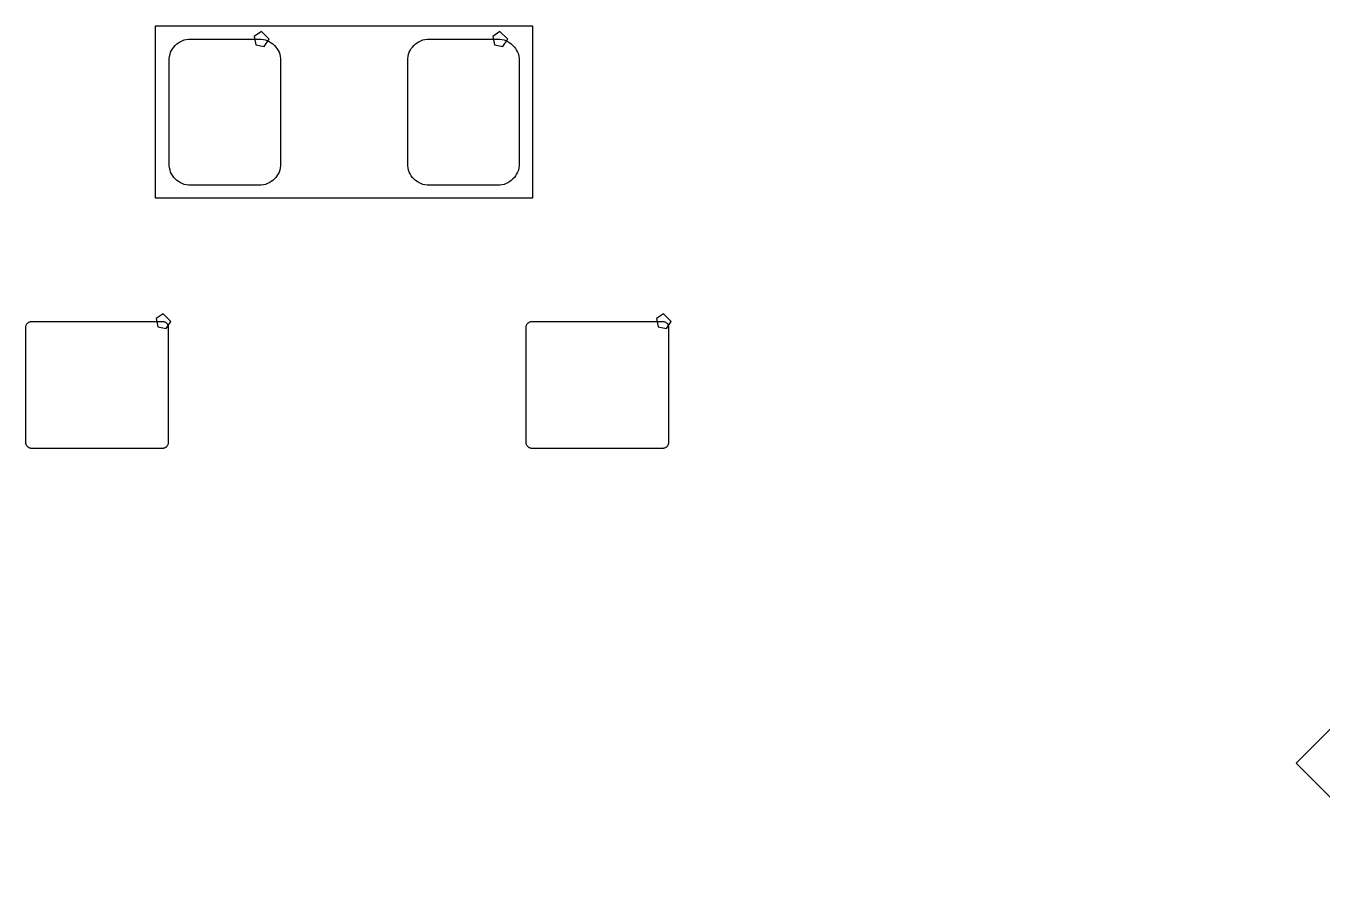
# Model space of a CAD drawing. Extents: x 114 to 258, y 8 to 198.
# Drawn here: x 164.98 to 181.82, y 138.74 to 149.95 of the extents above; entities that cross this region are included whole.
import ezdxf

# ---------------------------------------------------------------- set-up
doc = ezdxf.new("R2010")
doc.units = 0

msp = doc.modelspace()

# ---------------------------------------------------------------- linework, layer by layer
at = {"layer": 'Layer 1', "color": 7}
for points in [[(166.65702, 147.70842), (166.65702, 149.9487)], [(166.65702, 149.9487), (171.55922, 149.9487)], [(171.55922, 149.9487), (171.55922, 147.70842)], [(166.9161, 149.6947), (166.93642, 149.71502)], [(166.93642, 149.71502), (166.95928, 149.73026)], [(166.95928, 149.73026), (166.98214, 149.7455)], [(166.98214, 149.7455), (167.00754, 149.75566)], [(167.00754, 149.75566), (167.03294, 149.76582)], [(167.03294, 149.76582), (167.05834, 149.7709)], [(167.05834, 149.7709), (167.08628, 149.77598)], [(167.08628, 149.77598), (167.11422, 149.77852)], [(167.11422, 149.77852), (168.00576, 149.77852)], [(168.034716, 149.874964), (167.942328, 149.813232), (167.964005, 149.704253), (168.072984, 149.682576), (168.134716, 149.774964), (168.034716, 149.874964), (168.034716, 149.874964)], [(168.00576, 149.77852), (168.0337, 149.77598)], [(168.0337, 149.77598), (168.06164, 149.7709)], [(168.06164, 149.7709), (168.08704, 149.76582)], [(168.08704, 149.76582), (168.11244, 149.75566)], [(168.11244, 149.75566), (168.13784, 149.7455)], [(168.13784, 149.7455), (168.1607, 149.73026)], [(168.1607, 149.73026), (168.18356, 149.71502)], [(168.18356, 149.71502), (168.20388, 149.6947)], [(170.01744, 149.6947), (170.03776, 149.71502)], [(170.03776, 149.71502), (170.05808, 149.73026)], [(170.05808, 149.73026), (170.08348, 149.7455)], [(170.08348, 149.7455), (170.10634, 149.75566)], [(170.10634, 149.75566), (170.13428, 149.76582)], [(170.13428, 149.76582), (170.15968, 149.7709)], [(170.15968, 149.7709), (170.18762, 149.77598)], [(170.18762, 149.77598), (170.21302, 149.77852)], [(170.21302, 149.77852), (171.1071, 149.77852)], [(171.134786, 149.874964), (171.042398, 149.813232), (171.064075, 149.704253), (171.173054, 149.682576), (171.234786, 149.774964), (171.134786, 149.874964), (171.134786, 149.874964)], [(171.1071, 149.77852), (171.1325, 149.77598)], [(171.1325, 149.77598), (171.16044, 149.7709)], [(171.16044, 149.7709), (171.18838, 149.76582)], [(171.18838, 149.76582), (171.21378, 149.75566)], [(171.21378, 149.75566), (171.23664, 149.7455)], [(171.23664, 149.7455), (171.26204, 149.73026)], [(171.26204, 149.73026), (171.28236, 149.71502)], [(171.28236, 149.71502), (171.30268, 149.6947)], [(166.83736, 149.52706), (166.8399, 149.55246)], [(166.8399, 149.55246), (166.84752, 149.5804)], [(166.84752, 149.5804), (166.85514, 149.6058)], [(166.85514, 149.6058), (166.86784, 149.6312)], [(166.86784, 149.6312), (166.88308, 149.65406)], [(166.88308, 149.65406), (166.89832, 149.67438)], [(166.89832, 149.67438), (166.9161, 149.6947)], [(168.20388, 149.6947), (168.22166, 149.67438)], [(168.22166, 149.67438), (168.2369, 149.65406)], [(168.2369, 149.65406), (168.25214, 149.6312)], [(168.25214, 149.6312), (168.26484, 149.6058)], [(168.26484, 149.6058), (168.27246, 149.5804)], [(168.27246, 149.5804), (168.28008, 149.55246)], [(168.28008, 149.55246), (168.28262, 149.52706)], [(169.93616, 149.52706), (169.94124, 149.55246)], [(169.94124, 149.55246), (169.94632, 149.5804)], [(169.94632, 149.5804), (169.95648, 149.6058)], [(169.95648, 149.6058), (169.96918, 149.6312)], [(169.96918, 149.6312), (169.98188, 149.65406)], [(169.98188, 149.65406), (169.99966, 149.67438)], [(169.99966, 149.67438), (170.01744, 149.6947)], [(171.30268, 149.6947), (171.323, 149.67438)], [(171.323, 149.67438), (171.33824, 149.65406)], [(171.33824, 149.65406), (171.35094, 149.6312)], [(171.35094, 149.6312), (171.36364, 149.6058)], [(171.36364, 149.6058), (171.3738, 149.5804)], [(171.3738, 149.5804), (171.37888, 149.55246)], [(171.37888, 149.55246), (171.38396, 149.52706)], [(166.83482, 149.49912), (166.83736, 149.52706)], [(166.83482, 148.15546), (166.83482, 149.49912)], [(168.28262, 149.52706), (168.28516, 149.49912)], [(168.28516, 149.49912), (168.28516, 148.15546)], [(169.93616, 149.49912), (169.93616, 149.52706)], [(169.93616, 148.15546), (169.93616, 149.49912)], [(171.38396, 149.52706), (171.38396, 149.49912)], [(171.38396, 149.49912), (171.38396, 148.15546)], [(166.83736, 148.13006), (166.83482, 148.15546)], [(166.8399, 148.10212), (166.83736, 148.13006)], [(166.84752, 148.07418), (166.8399, 148.10212)], [(166.85514, 148.04878), (166.84752, 148.07418)], [(166.86784, 148.02592), (166.85514, 148.04878)], [(168.26484, 148.04878), (168.25214, 148.02592)], [(168.27246, 148.07418), (168.26484, 148.04878)], [(168.28008, 148.10212), (168.27246, 148.07418)], [(168.28262, 148.13006), (168.28008, 148.10212)], [(168.28516, 148.15546), (168.28262, 148.13006)], [(169.93616, 148.13006), (169.93616, 148.15546)], [(169.94124, 148.10212), (169.93616, 148.13006)], [(169.94632, 148.07418), (169.94124, 148.10212)], [(169.95648, 148.04878), (169.94632, 148.07418)], [(169.96918, 148.02592), (169.95648, 148.04878)], [(171.36364, 148.04878), (171.35094, 148.02592)], [(171.3738, 148.07418), (171.36364, 148.04878)], [(171.37888, 148.10212), (171.3738, 148.07418)], [(171.38396, 148.13006), (171.37888, 148.10212)], [(171.38396, 148.15546), (171.38396, 148.13006)], [(166.88308, 148.00052), (166.86784, 148.02592)], [(166.89832, 147.9802), (166.88308, 148.00052)], [(166.9161, 147.95988), (166.89832, 147.9802)], [(166.93642, 147.93956), (166.9161, 147.95988)], [(166.95928, 147.92432), (166.93642, 147.93956)], [(166.98214, 147.90908), (166.95928, 147.92432)], [(167.00754, 147.89892), (166.98214, 147.90908)], [(167.03294, 147.88876), (167.00754, 147.89892)], [(167.05834, 147.88368), (167.03294, 147.88876)], [(167.08628, 147.8786), (167.05834, 147.88368)], [(167.11422, 147.8786), (167.08628, 147.8786)], [(168.00576, 147.8786), (167.11422, 147.8786)], [(168.0337, 147.8786), (168.00576, 147.8786)], [(168.06164, 147.88368), (168.0337, 147.8786)], [(168.08704, 147.88876), (168.06164, 147.88368)], [(168.11244, 147.89892), (168.08704, 147.88876)], [(168.13784, 147.90908), (168.11244, 147.89892)], [(168.1607, 147.92432), (168.13784, 147.90908)], [(168.18356, 147.93956), (168.1607, 147.92432)], [(168.20388, 147.95988), (168.18356, 147.93956)], [(168.22166, 147.9802), (168.20388, 147.95988)], [(168.2369, 148.00052), (168.22166, 147.9802)], [(168.25214, 148.02592), (168.2369, 148.00052)], [(169.98188, 148.00052), (169.96918, 148.02592)], [(169.99966, 147.9802), (169.98188, 148.00052)], [(170.01744, 147.95988), (169.99966, 147.9802)], [(170.03776, 147.93956), (170.01744, 147.95988)], [(170.05808, 147.92432), (170.03776, 147.93956)], [(170.08348, 147.90908), (170.05808, 147.92432)], [(170.10634, 147.89892), (170.08348, 147.90908)], [(170.13428, 147.88876), (170.10634, 147.89892)], [(170.15968, 147.88368), (170.13428, 147.88876)], [(170.18762, 147.8786), (170.15968, 147.88368)], [(170.21302, 147.8786), (170.18762, 147.8786)], [(171.1071, 147.8786), (170.21302, 147.8786)], [(171.1325, 147.8786), (171.1071, 147.8786)], [(171.16044, 147.88368), (171.1325, 147.8786)], [(171.18838, 147.88876), (171.16044, 147.88368)], [(171.21378, 147.89892), (171.18838, 147.88876)], [(171.23664, 147.90908), (171.21378, 147.89892)], [(171.26204, 147.92432), (171.23664, 147.90908)], [(171.28236, 147.93956), (171.26204, 147.92432)], [(171.30268, 147.95988), (171.28236, 147.93956)], [(171.323, 147.9802), (171.30268, 147.95988)], [(171.33824, 148.00052), (171.323, 147.9802)], [(171.35094, 148.02592), (171.33824, 148.00052)], [(171.55922, 147.70842), (166.65702, 147.70842)], [(166.75862, 146.205934), (166.666232, 146.144202), (166.687909, 146.035223), (166.796888, 146.013546), (166.85862, 146.105934), (166.75862, 146.205934), (166.75862, 146.205934)], [(173.258734, 146.205934), (173.166346, 146.144202), (173.188023, 146.035223), (173.297002, 146.013546), (173.358734, 146.105934), (173.258734, 146.205934), (173.258734, 146.205934)], [(164.97554, 146.04726), (164.97808, 146.05488)], [(164.97554, 146.03964), (164.97554, 146.04726)], [(164.97554, 146.03202), (164.97554, 146.03964)], [(164.97554, 144.53342), (164.97554, 146.03202)], [(164.97808, 146.05488), (164.98062, 146.05996)], [(164.98062, 146.05996), (164.98316, 146.06758)], [(164.98316, 146.06758), (164.98824, 146.0752)], [(164.98824, 146.0752), (164.99332, 146.08028)], [(164.99332, 146.08028), (164.99586, 146.08536)], [(164.99586, 146.08536), (165.00348, 146.09044)], [(165.00348, 146.09044), (165.00856, 146.09552)], [(165.00856, 146.09552), (165.01364, 146.09806)], [(165.01364, 146.09806), (165.02126, 146.1006)], [(165.02126, 146.1006), (165.02888, 146.10314)], [(165.02888, 146.10314), (165.0365, 146.10568)], [(165.0365, 146.10568), (165.04158, 146.10822)], [(165.04158, 146.10822), (165.0492, 146.10822)], [(165.0492, 146.10822), (166.751, 146.10822)], [(166.751, 146.10822), (166.75862, 146.10822)], [(166.75862, 146.10822), (166.7637, 146.10568)], [(166.7637, 146.10568), (166.77132, 146.10314)], [(166.77132, 146.10314), (166.77894, 146.1006)], [(166.77894, 146.1006), (166.78656, 146.09806)], [(166.78656, 146.09806), (166.79164, 146.09552)], [(166.79164, 146.09552), (166.79672, 146.09044)], [(166.79672, 146.09044), (166.80434, 146.08536)], [(166.80434, 146.08536), (166.80688, 146.08028)], [(166.80688, 146.08028), (166.81196, 146.0752)], [(166.81196, 146.0752), (166.81704, 146.06758)], [(166.81704, 146.06758), (166.81958, 146.05996)], [(166.81958, 146.05996), (166.82212, 146.05488)], [(166.82212, 146.05488), (166.82466, 146.04726)], [(166.82466, 146.04726), (166.82466, 146.03964)], [(166.82466, 146.03964), (166.82466, 146.03202)], [(166.82466, 146.03202), (166.82466, 144.53342)], [(171.4754, 146.04726), (171.47794, 146.05488)], [(171.4754, 146.03964), (171.4754, 146.04726)], [(171.4754, 146.03202), (171.4754, 146.03964)], [(171.4754, 144.53342), (171.4754, 146.03202)], [(171.47794, 146.05488), (171.48048, 146.05996)], [(171.48048, 146.05996), (171.48302, 146.06758)], [(171.48302, 146.06758), (171.4881, 146.0752)], [(171.4881, 146.0752), (171.49318, 146.08028)], [(171.49318, 146.08028), (171.49826, 146.08536)], [(171.49826, 146.08536), (171.50334, 146.09044)], [(171.50334, 146.09044), (171.50842, 146.09552)], [(171.50842, 146.09552), (171.51604, 146.09806)], [(171.51604, 146.09806), (171.52112, 146.1006)], [(171.52112, 146.1006), (171.52874, 146.10314)], [(171.52874, 146.10314), (171.53636, 146.10568)], [(171.53636, 146.10568), (171.54398, 146.10822)], [(171.54398, 146.10822), (171.54906, 146.10822)], [(171.54906, 146.10822), (173.25086, 146.10822)], [(173.25086, 146.10822), (173.25848, 146.10822)], [(173.25848, 146.10822), (173.26356, 146.10568)], [(173.26356, 146.10568), (173.27118, 146.10314)], [(173.27118, 146.10314), (173.2788, 146.1006)], [(173.2788, 146.1006), (173.28642, 146.09806)], [(173.28642, 146.09806), (173.2915, 146.09552)], [(173.2915, 146.09552), (173.29658, 146.09044)], [(173.29658, 146.09044), (173.3042, 146.08536)], [(173.3042, 146.08536), (173.30928, 146.08028)], [(173.30928, 146.08028), (173.31182, 146.0752)], [(173.31182, 146.0752), (173.3169, 146.06758)], [(173.3169, 146.06758), (173.31944, 146.05996)], [(173.31944, 146.05996), (173.32198, 146.05488)], [(173.32198, 146.05488), (173.32452, 146.04726)], [(173.32452, 146.04726), (173.32452, 146.03964)], [(173.32452, 146.03964), (173.32452, 146.03202)], [(173.32452, 146.03202), (173.32452, 144.53342)], [(164.97554, 144.5258), (164.97554, 144.53342)], [(164.97554, 144.51818), (164.97554, 144.5258)], [(164.97808, 144.51056), (164.97554, 144.51818)], [(164.98062, 144.50294), (164.97808, 144.51056)], [(164.98316, 144.49786), (164.98062, 144.50294)], [(164.98824, 144.49024), (164.98316, 144.49786)], [(166.81704, 144.49786), (166.81196, 144.49024)], [(166.81958, 144.50294), (166.81704, 144.49786)], [(166.82212, 144.51056), (166.81958, 144.50294)], [(166.82466, 144.51818), (166.82212, 144.51056)], [(166.82466, 144.53342), (166.82466, 144.5258)], [(166.82466, 144.5258), (166.82466, 144.51818)], [(171.4754, 144.5258), (171.4754, 144.53342)], [(171.4754, 144.51818), (171.4754, 144.5258)], [(171.47794, 144.51056), (171.4754, 144.51818)], [(171.48048, 144.50294), (171.47794, 144.51056)], [(171.48302, 144.49786), (171.48048, 144.50294)], [(171.4881, 144.49024), (171.48302, 144.49786)], [(173.3169, 144.49786), (173.31182, 144.49024)], [(173.31944, 144.50294), (173.3169, 144.49786)], [(173.32198, 144.51056), (173.31944, 144.50294)], [(173.32452, 144.51818), (173.32198, 144.51056)], [(173.32452, 144.53342), (173.32452, 144.5258)], [(173.32452, 144.5258), (173.32452, 144.51818)], [(164.99332, 144.48516), (164.98824, 144.49024)], [(164.99586, 144.48008), (164.99332, 144.48516)], [(165.00348, 144.475), (164.99586, 144.48008)], [(165.00856, 144.46992), (165.00348, 144.475)], [(165.01364, 144.46738), (165.00856, 144.46992)], [(165.02126, 144.4623), (165.01364, 144.46738)], [(165.02888, 144.45976), (165.02126, 144.4623)], [(165.0365, 144.45976), (165.02888, 144.45976)], [(165.04158, 144.45722), (165.0365, 144.45976)], [(165.0492, 144.45722), (165.04158, 144.45722)], [(166.751, 144.45722), (165.0492, 144.45722)], [(166.75862, 144.45722), (166.751, 144.45722)], [(166.7637, 144.45976), (166.75862, 144.45722)], [(166.77132, 144.45976), (166.7637, 144.45976)], [(166.77894, 144.4623), (166.77132, 144.45976)], [(166.78656, 144.46738), (166.77894, 144.4623)], [(166.79164, 144.46992), (166.78656, 144.46738)], [(166.79672, 144.475), (166.79164, 144.46992)], [(166.80434, 144.48008), (166.79672, 144.475)], [(166.80688, 144.48516), (166.80434, 144.48008)], [(166.81196, 144.49024), (166.80688, 144.48516)], [(171.49318, 144.48516), (171.4881, 144.49024)], [(171.49826, 144.48008), (171.49318, 144.48516)], [(171.50334, 144.475), (171.49826, 144.48008)], [(171.50842, 144.46992), (171.50334, 144.475)], [(171.51604, 144.46738), (171.50842, 144.46992)], [(171.52112, 144.4623), (171.51604, 144.46738)], [(171.52874, 144.45976), (171.52112, 144.4623)], [(171.53636, 144.45976), (171.52874, 144.45976)], [(171.54398, 144.45722), (171.53636, 144.45976)], [(171.54906, 144.45722), (171.54398, 144.45722)], [(173.25086, 144.45722), (171.54906, 144.45722)], [(173.25848, 144.45722), (173.25086, 144.45722)], [(173.26356, 144.45976), (173.25848, 144.45722)], [(173.27118, 144.45976), (173.26356, 144.45976)], [(173.2788, 144.4623), (173.27118, 144.45976)], [(173.28642, 144.46738), (173.2788, 144.4623)], [(173.2915, 144.46992), (173.28642, 144.46738)], [(173.29658, 144.475), (173.2915, 144.46992)], [(173.3042, 144.48008), (173.29658, 144.475)], [(173.30928, 144.48516), (173.3042, 144.48008)], [(173.31182, 144.49024), (173.30928, 144.48516)], [(181.48046, 140.36782), (184.9882, 143.87556)], [(183.1086, 138.74222), (181.48046, 140.36782)]]:
    msp.add_lwpolyline(points, dxfattribs=at)

doc.saveas('drawing.dxf')
